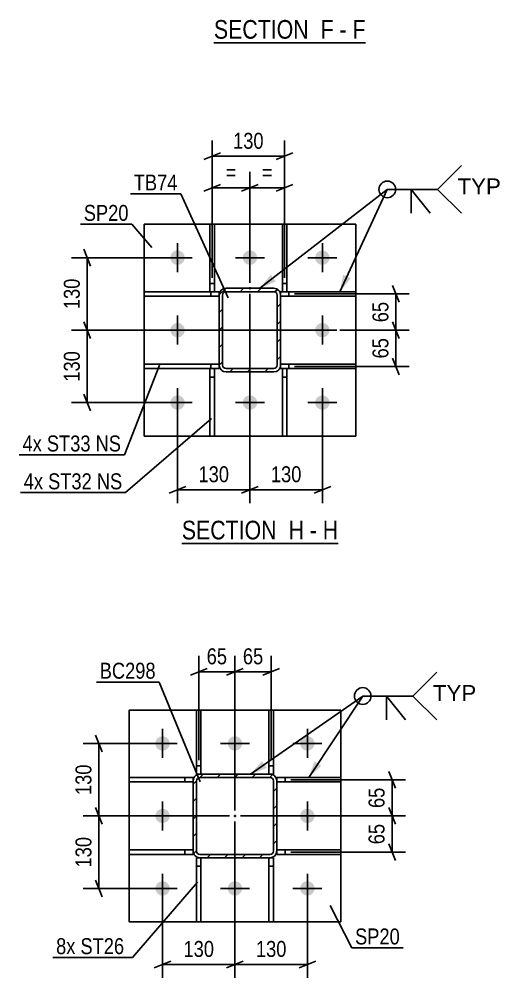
# Model space of a CAD drawing. Header units: millimetres. Extents: x -858 to 331, y -869 to -28.
# Drawn here: x -41.9 to 44.6, y -455.8 to -283.8 of the extents above; entities that cross this region are included whole.
import ezdxf

# ---------------------------------------------------------------- set-up
doc = ezdxf.new("R2010")
doc.units = ezdxf.units.MM
doc.linetypes.add('DXK_LINE_DOT2', pattern=[3.9198, 1.9599, -1.9599])
doc.linetypes.add('DXK_LINE_DOT3', pattern=[5.9187, 2.979, -0.9799, 0.9799, -0.9799])
doc.styles.add('Arial', font='ARIAL.TTF', dxfattribs={"height": 0.2})
doc.styles.add('Arial Narrow', font='ARIALN.TTF', dxfattribs={"height": 0.2})

# ---------------------------------------------------------------- blocks, each defined once
blk = doc.blocks.new('Unknown-570393797-18 - 10837')
at = {"color": 6, "linetype": 'Continuous'}
blk.add_line((-12.7, -377.89), (15.37, -377.89), dxfattribs=at)
at = {"color": 0, "linetype": 'Continuous'}
for points in [[(5.41, -377.14), (5.41, -373.64), (-12.7, -373.64), (-12.7, -377.14)], [(9.22, -377.14), (9.22, -373.64), (6.46, -373.64), (6.46, -377.14)], [(11.55, -377.14), (11.55, -373.64), (10.27, -373.64), (10.27, -377.14)], [(15.37, -377.14), (15.37, -373.64), (12.6, -373.64), (12.6, -377.14)]]:
    blk.add_wipeout(points, dxfattribs=at)
at = {"color": 7, "linetype": 'Continuous', "style": 'Arial Narrow'}
for s, p in [('SECTION ', (-12.7, -377.14)), ('H', (6.46, -377.14)), ('H', (12.6, -377.14)), ('-', (10.27, -377.14))]:
    blk.add_text(s, height=3.34, dxfattribs=at).set_placement(p)
blk = doc.blocks.new('Unknown-570393797-17 - 10438')
at = {"color": 6, "linetype": 'Continuous'}
blk.add_line((-6.94, -288.08), (20.27, -288.08), dxfattribs=at)
at = {"color": 0, "linetype": 'Continuous'}
for points in [[(11.16, -287.33), (11.16, -283.83), (-6.94, -283.83), (-6.94, -287.33)], [(14.56, -287.33), (14.56, -283.83), (12.21, -283.83), (12.21, -287.33)], [(16.88, -287.33), (16.88, -283.83), (15.61, -283.83), (15.61, -287.33)], [(20.27, -287.33), (20.27, -283.83), (17.93, -283.83), (17.93, -287.33)]]:
    blk.add_wipeout(points, dxfattribs=at)
at = {"color": 7, "linetype": 'Continuous', "style": 'Arial Narrow'}
for s, p in [('SECTION ', (-6.94, -287.33)), ('F', (12.21, -287.33)), ('F', (17.93, -287.33)), ('-', (15.61, -287.33))]:
    blk.add_text(s, height=3.34, dxfattribs=at).set_placement(p)
blk = doc.blocks.new('Bolt-570393797-10850 - 10837')
at = {"linetype": 'Continuous'}
for points in [[(-12.17, -326.61, -1), (-14.77, -326.61, -1)], [(0.83, -326.61, -1), (-1.77, -326.61, -1)], [(13.83, -326.61, -1), (11.23, -326.61, -1)], [(-12.17, -339.61, -1), (-14.77, -339.61, -1)], [(13.83, -339.61, -1), (11.23, -339.61, -1)], [(-12.17, -352.61, -1), (-14.77, -352.61, -1)], [(0.83, -352.61, -1), (-1.77, -352.61, -1)], [(13.83, -352.61, -1), (11.23, -352.61, -1)]]:
    blk.add_hatch(color=1, dxfattribs=at).paths.add_polyline_path(points)
at = {"color": 1, "linetype": 'Continuous'}
for p, q in [((-13.47, -324.01), (-13.47, -329.21)), ((-0.47, -324.01), (-0.47, -329.21)), ((12.53, -324.01), (12.53, -329.21)), ((-16.07, -326.61), (-10.87, -326.61)), ((-3.07, -326.61), (2.13, -326.61)), ((9.93, -326.61), (15.13, -326.61)), ((-13.47, -337.01), (-13.47, -342.21)), ((12.53, -337.01), (12.53, -342.21)), ((-16.07, -339.61), (-10.87, -339.61)), ((9.93, -339.61), (15.13, -339.61)), ((-13.47, -350.01), (-13.47, -355.21)), ((-0.47, -350.01), (-0.47, -355.21)), ((12.53, -350.01), (12.53, -355.21)), ((-16.07, -352.61), (-10.87, -352.61)), ((-3.07, -352.61), (2.13, -352.61)), ((9.93, -352.61), (15.13, -352.61))]:
    blk.add_line(p, q, dxfattribs=at)
blk = doc.blocks.new('Part-570393797-11049 - 10837')
at = {"color": 2, "linetype": 'Continuous'}
for p, q in [((-7.65, -358.61), (-7.65, -346.52)), ((-7.65, -346.52), (-6.85, -346.52)), ((-6.85, -346.52), (-6.85, -358.61)), ((-6.85, -358.61), (-7.65, -358.61))]:
    blk.add_line(p, q, dxfattribs=at)
at = {"color": 7, "linetype": 'DXK_LINE_DOT2'}
blk.add_line((-7.65, -348.02), (-6.85, -348.02), dxfattribs=at)
blk = doc.blocks.new('Part-570393797-11024 - 10837')
at = {"color": 2, "linetype": 'Continuous'}
for p, q in [((18.53, -345.71), (5.03, -345.71)), ((5.03, -346.51), (5.03, -345.91)), ((18.53, -346.51), (5.03, -346.51)), ((18.53, -345.71), (18.53, -346.51))]:
    blk.add_line(p, q, dxfattribs=at)
at = {"color": 7, "linetype": 'DXK_LINE_DOT2'}
for p, q in [((5.03, -345.91), (5.03, -345.71)), ((6.53, -346.51), (6.53, -345.71))]:
    blk.add_line(p, q, dxfattribs=at)
blk = doc.blocks.new('Part-570393797-11029 - 10837')
at = {"color": 2, "linetype": 'Continuous'}
for p, q in [((5.35, -332.71), (5.03, -332.71)), ((5.03, -333.31), (5.03, -332.71)), ((18.53, -333.51), (5.03, -333.51)), ((18.53, -332.71), (6.15, -332.71)), ((18.53, -332.71), (18.53, -333.51))]:
    blk.add_line(p, q, dxfattribs=at)
at = {"color": 7, "linetype": 'DXK_LINE_DOT2'}
for p, q in [((5.03, -333.51), (5.03, -333.31)), ((6.15, -332.71), (5.35, -332.71)), ((6.53, -333.51), (6.53, -332.71))]:
    blk.add_line(p, q, dxfattribs=at)
blk = doc.blocks.new('Part-570393797-11034 - 10837')
at = {"color": 2, "linetype": 'Continuous'}
for p, q in [((-19.47, -346.51), (-19.47, -345.71)), ((-19.47, -345.71), (-5.97, -345.71)), ((-5.97, -346.51), (-19.47, -346.51)), ((-5.97, -346.51), (-5.97, -345.91))]:
    blk.add_line(p, q, dxfattribs=at)
at = {"color": 7, "linetype": 'DXK_LINE_DOT2'}
for p, q in [((-7.47, -346.51), (-7.47, -345.71)), ((-5.97, -345.71), (-5.97, -345.91))]:
    blk.add_line(p, q, dxfattribs=at)
blk = doc.blocks.new('Part-570393797-11054 - 10837')
at = {"color": 2, "linetype": 'Continuous'}
for p, q in [((5.35, -332.72), (5.35, -320.61)), ((5.35, -320.61), (6.15, -320.61)), ((6.15, -320.61), (6.15, -332.72)), ((6.15, -332.72), (5.35, -332.72))]:
    blk.add_line(p, q, dxfattribs=at)
at = {"color": 7, "linetype": 'DXK_LINE_DOT2'}
blk.add_line((5.35, -331.22), (6.15, -331.22), dxfattribs=at)
blk = doc.blocks.new('Part-570393797-11067 - 10837')
at = {"color": 2, "linetype": 'Continuous'}
for p, q in [((-19.47, -333.51), (-19.47, -332.71)), ((-7.65, -332.71), (-19.47, -332.71)), ((-5.97, -333.51), (-19.47, -333.51)), ((-5.97, -332.71), (-6.85, -332.71)), ((-5.97, -333.31), (-5.97, -332.71))]:
    blk.add_line(p, q, dxfattribs=at)
at = {"color": 7, "linetype": 'DXK_LINE_DOT2'}
for p, q in [((-6.85, -332.71), (-7.65, -332.71)), ((-7.47, -333.51), (-7.47, -332.71)), ((-5.97, -333.51), (-5.97, -333.31))]:
    blk.add_line(p, q, dxfattribs=at)
blk = doc.blocks.new('Part-570393797-11059 - 10837')
at = {"color": 2, "linetype": 'Continuous'}
for p, q in [((-7.65, -332.72), (-7.65, -320.61)), ((-7.65, -320.61), (-6.85, -320.61)), ((-6.85, -320.61), (-6.85, -332.72)), ((-6.85, -332.72), (-7.65, -332.72))]:
    blk.add_line(p, q, dxfattribs=at)
at = {"color": 7, "linetype": 'DXK_LINE_DOT2'}
blk.add_line((-7.65, -331.22), (-6.85, -331.22), dxfattribs=at)
blk = doc.blocks.new('Part-570393797-11072 - 10837')
at = {"color": 2, "linetype": 'Continuous'}
for p, q in [((18.53, -320.61), (-19.47, -320.61)), ((-19.47, -320.61), (-19.47, -358.61)), ((18.53, -358.61), (18.53, -320.61)), ((-19.47, -358.61), (18.53, -358.61))]:
    blk.add_line(p, q, dxfattribs=at)
blk = doc.blocks.new('Part-570393797-11084 - 10837')
at = {"linetype": 'Continuous'}
h = blk.add_hatch(dxfattribs=at)
h.set_pattern_fill('', scale=0.7, style=0, pattern_type=0)
h.set_pattern_definition([(45, (-5.97, -333.307), (-1.57154, 1.57154), [])])
h.paths.add_polyline_path([(-5.88, -332.85), (-5.97, -333.31), (-5.97, -345.91), (-5.88, -346.37), (-5.62, -346.76), (-5.23, -347.02), (-4.77, -347.11), (3.83, -347.11), (4.29, -347.02), (4.68, -346.76), (4.94, -346.37), (5.03, -345.91), (5.03, -333.31), (4.94, -332.85), (4.68, -332.46), (4.29, -332.2), (3.83, -332.11), (-4.77, -332.11), (-5.23, -332.2), (-5.62, -332.46)])
h.paths.add_polyline_path([(-5, -332.75), (-4.77, -332.71), (3.83, -332.71), (4.06, -332.75), (4.25, -332.88), (4.38, -333.08), (4.43, -333.31), (4.43, -345.91), (4.38, -346.14), (4.25, -346.33), (4.06, -346.46), (3.83, -346.51), (-4.77, -346.51), (-5, -346.46), (-5.19, -346.33), (-5.32, -346.14), (-5.37, -345.91), (-5.37, -333.31), (-5.32, -333.08), (-5.19, -332.88)])
blk.add_hatch(color=30, dxfattribs=at).paths.add_polyline_path([(-0.47, -332.21, -1), (-0.47, -332.01, -1)])
at = {"color": 7, "linetype": 'DXK_LINE_DOT2'}
for p, q in [((-5.97, -333.31), (-5.88, -332.85)), ((-5.97, -345.91), (-5.97, -333.31)), ((-5.32, -333.08), (-5.37, -333.31)), ((-5.37, -345.91), (-5.37, -333.31)), ((-5.19, -332.88), (-5.32, -333.08)), ((-5.23, -332.2), (-4.77, -332.11)), ((-5, -332.75), (-5.19, -332.88)), ((-4.77, -332.71), (-5, -332.75)), ((-4.77, -332.11), (3.83, -332.11)), ((3.83, -332.71), (-4.77, -332.71)), ((3.83, -332.11), (4.29, -332.2)), ((4.06, -332.75), (3.83, -332.71)), ((4.25, -332.88), (4.06, -332.75)), ((4.38, -333.08), (4.25, -332.88)), ((4.43, -333.31), (4.38, -333.08)), ((4.43, -345.91), (4.43, -333.31)), ((4.94, -332.85), (5.03, -333.31)), ((5.03, -345.91), (5.03, -333.31)), ((-5.88, -346.37), (-5.97, -345.91)), ((-5.37, -345.91), (-5.32, -346.14)), ((-5.32, -346.14), (-5.19, -346.33)), ((-4.77, -347.11), (-5.23, -347.02)), ((-5.19, -346.33), (-5, -346.46)), ((-5, -346.46), (-4.77, -346.51)), ((-4.77, -346.51), (3.83, -346.51)), ((-4.77, -347.11), (3.83, -347.11)), ((3.83, -346.51), (4.06, -346.46)), ((4.29, -347.02), (3.83, -347.11)), ((4.06, -346.46), (4.25, -346.33)), ((4.25, -346.33), (4.38, -346.14)), ((4.38, -346.14), (4.43, -345.91)), ((5.03, -345.91), (4.94, -346.37))]:
    blk.add_line(p, q, dxfattribs=at)
at = {"color": 2, "linetype": 'Continuous'}
for p, q in [((-5.88, -332.85), (-5.97, -333.31)), ((-5.97, -345.91), (-5.97, -333.31)), ((-5.37, -333.31), (-5.32, -333.08)), ((-5.37, -345.91), (-5.37, -333.31)), ((-5.32, -333.08), (-5.19, -332.88)), ((-4.77, -332.11), (-5.23, -332.2)), ((-5.19, -332.88), (-5, -332.75)), ((-5, -332.75), (-4.77, -332.71)), ((-4.77, -332.11), (3.83, -332.11)), ((-4.77, -332.71), (3.83, -332.71)), ((4.29, -332.2), (3.83, -332.11)), ((3.83, -332.71), (4.06, -332.75)), ((4.06, -332.75), (4.25, -332.88)), ((4.25, -332.88), (4.38, -333.08)), ((4.38, -333.08), (4.43, -333.31)), ((4.43, -345.91), (4.43, -333.31)), ((5.03, -333.31), (4.94, -332.85)), ((5.03, -345.91), (5.03, -333.31)), ((-5.97, -345.91), (-5.88, -346.37)), ((-5.32, -346.14), (-5.37, -345.91)), ((-5.19, -346.33), (-5.32, -346.14)), ((-5.23, -347.02), (-4.77, -347.11)), ((-5, -346.46), (-5.19, -346.33)), ((-4.77, -346.51), (-5, -346.46)), ((-4.77, -346.51), (3.83, -346.51)), ((-4.77, -347.11), (3.83, -347.11)), ((4.06, -346.46), (3.83, -346.51)), ((3.83, -347.11), (4.29, -347.02)), ((4.25, -346.33), (4.06, -346.46)), ((4.38, -346.14), (4.25, -346.33)), ((4.43, -345.91), (4.38, -346.14)), ((4.94, -346.37), (5.03, -345.91))]:
    blk.add_line(p, q, dxfattribs=at)
at = {"color": 30, "linetype": 'DXK_LINE_DOT3'}
blk.add_line((-0.47, -332.11), (-0.47, -332.11), dxfattribs=at)
at = {"color": 30, "linetype": 'Continuous'}
blk.add_circle((-0.47, -332.11), 0.1, dxfattribs=at)
at = {"color": 7, "linetype": 'DXK_LINE_DOT2'}
for centre, start, end in [((-4.77, -333.31), 112.5, 157.5), ((3.83, -333.31), 22.5, 67.5), ((-4.77, -345.91), 202.5, 247.5), ((3.83, -345.91), 292.5, 337.5)]:
    blk.add_arc(centre, 1.2, start, end, dxfattribs=at)
at = {"color": 2, "linetype": 'Continuous'}
for centre, start, end in [((-4.77, -333.31), 112.5, 157.5), ((3.83, -333.31), 22.5, 67.5), ((-4.77, -345.91), 202.5, 247.5), ((3.83, -345.91), 292.5, 337.5)]:
    blk.add_arc(centre, 1.2, start, end, dxfattribs=at)
blk = doc.blocks.new('Part-570393797-11090 - 10837')
at = {"color": 2, "linetype": 'Continuous'}
for p, q in [((5.35, -358.61), (5.35, -346.52)), ((5.35, -346.52), (6.15, -346.52)), ((6.15, -346.52), (6.15, -358.61)), ((6.15, -358.61), (5.35, -358.61))]:
    blk.add_line(p, q, dxfattribs=at)
at = {"color": 7, "linetype": 'DXK_LINE_DOT2'}
blk.add_line((5.35, -348.02), (6.15, -348.02), dxfattribs=at)
blk = doc.blocks.new('Part-570393797-11586 - 11419')
at = {"color": 2, "linetype": 'Continuous'}
for p, q in [((2.94, -419.25), (2.94, -407.75)), ((2.94, -407.75), (3.74, -407.75)), ((3.74, -407.75), (3.74, -419.25)), ((3.74, -419.25), (3.14, -419.25))]:
    blk.add_line(p, q, dxfattribs=at)
at = {"color": 7, "linetype": 'DXK_LINE_DOT2'}
for p, q in [((2.94, -417.75), (3.74, -417.75)), ((3.14, -419.25), (2.94, -419.25))]:
    blk.add_line(p, q, dxfattribs=at)
blk = doc.blocks.new('Bolt-570393797-11579 - 11419')
at = {"linetype": 'Continuous'}
for points in [[(-17.46, -413.75, -1), (-14.86, -413.75, -1)], [(-4.46, -413.75, -1), (-1.86, -413.75, -1)], [(8.54, -413.75, -1), (11.14, -413.75, -1)], [(-17.46, -426.75, -1), (-14.86, -426.75, -1)], [(8.54, -426.75, -1), (11.14, -426.75, -1)], [(-17.46, -439.75, -1), (-14.86, -439.75, -1)], [(-4.46, -439.75, -1), (-1.86, -439.75, -1)], [(8.54, -439.75, -1), (11.14, -439.75, -1)]]:
    blk.add_hatch(color=1, dxfattribs=at).paths.add_polyline_path(points)
at = {"color": 1, "linetype": 'Continuous'}
for p, q in [((-16.16, -416.35), (-16.16, -411.15)), ((-3.16, -416.35), (-3.16, -411.15)), ((9.84, -416.35), (9.84, -411.15)), ((-18.76, -413.75), (-13.56, -413.75)), ((-5.76, -413.75), (-0.56, -413.75)), ((7.24, -413.75), (12.44, -413.75)), ((-16.16, -429.35), (-16.16, -424.15)), ((9.84, -429.35), (9.84, -424.15)), ((-18.76, -426.75), (-13.56, -426.75)), ((7.24, -426.75), (12.44, -426.75)), ((-16.16, -442.35), (-16.16, -437.15)), ((-3.16, -442.35), (-3.16, -437.15)), ((9.84, -442.35), (9.84, -437.15)), ((-18.76, -439.75), (-13.56, -439.75)), ((-5.76, -439.75), (-0.56, -439.75)), ((7.24, -439.75), (12.44, -439.75))]:
    blk.add_line(p, q, dxfattribs=at)
blk = doc.blocks.new('Part-570393797-11555 - 11419')
at = {"color": 2, "linetype": 'Continuous'}
for p, q in [((-10.06, -434.25), (-10.06, -445.75)), ((-9.46, -434.25), (-10.06, -434.25)), ((-9.26, -434.25), (-9.26, -445.75)), ((-9.26, -445.75), (-10.06, -445.75))]:
    blk.add_line(p, q, dxfattribs=at)
at = {"color": 7, "linetype": 'DXK_LINE_DOT2'}
for p, q in [((-9.26, -434.25), (-9.46, -434.25)), ((-10.06, -435.75), (-9.26, -435.75))]:
    blk.add_line(p, q, dxfattribs=at)
blk = doc.blocks.new('Part-570393797-11468 - 11419')
at = {"color": 2, "linetype": 'Continuous'}
for p, q in [((15.84, -419.85), (4.34, -419.85)), ((4.34, -419.85), (4.34, -420.45)), ((15.84, -420.65), (4.34, -420.65)), ((15.84, -419.85), (15.84, -420.65))]:
    blk.add_line(p, q, dxfattribs=at)
at = {"color": 7, "linetype": 'DXK_LINE_DOT2'}
for p, q in [((4.34, -420.45), (4.34, -420.65)), ((5.84, -420.65), (5.84, -419.85))]:
    blk.add_line(p, q, dxfattribs=at)
blk = doc.blocks.new('Part-570393797-11550 - 11419')
at = {"color": 2, "linetype": 'Continuous'}
for p, q in [((15.84, -432.85), (4.34, -432.85)), ((4.34, -433.05), (4.34, -433.65)), ((15.84, -432.85), (15.84, -433.65)), ((15.84, -433.65), (4.34, -433.65))]:
    blk.add_line(p, q, dxfattribs=at)
at = {"color": 7, "linetype": 'DXK_LINE_DOT2'}
for p, q in [((4.34, -432.85), (4.34, -433.05)), ((5.84, -433.65), (5.84, -432.85))]:
    blk.add_line(p, q, dxfattribs=at)
blk = doc.blocks.new('Part-570393797-11560 - 11419')
at = {"color": 2, "linetype": 'Continuous'}
for p, q in [((2.94, -434.25), (2.94, -445.75)), ((3.74, -434.25), (3.14, -434.25)), ((3.74, -434.25), (3.74, -445.75)), ((3.74, -445.75), (2.94, -445.75))]:
    blk.add_line(p, q, dxfattribs=at)
at = {"color": 7, "linetype": 'DXK_LINE_DOT2'}
for p, q in [((3.14, -434.25), (2.94, -434.25)), ((2.94, -435.75), (3.74, -435.75))]:
    blk.add_line(p, q, dxfattribs=at)
blk = doc.blocks.new('Part-570393797-11565 - 11419')
at = {"color": 2, "linetype": 'Continuous'}
for p, q in [((-10.06, -419.25), (-10.06, -407.75)), ((-10.06, -407.75), (-9.26, -407.75)), ((-9.26, -407.75), (-9.26, -419.25)), ((-9.46, -419.25), (-10.06, -419.25))]:
    blk.add_line(p, q, dxfattribs=at)
at = {"color": 7, "linetype": 'DXK_LINE_DOT2'}
for p, q in [((-10.06, -417.75), (-9.26, -417.75)), ((-9.26, -419.25), (-9.46, -419.25))]:
    blk.add_line(p, q, dxfattribs=at)
blk = doc.blocks.new('Part-570393797-11572 - 11419')
at = {"color": 2, "linetype": 'Continuous'}
for p, q in [((-22.16, -433.65), (-22.16, -432.85)), ((-22.16, -432.85), (-10.66, -432.85)), ((-10.66, -433.05), (-10.66, -433.65)), ((-22.16, -433.65), (-10.66, -433.65))]:
    blk.add_line(p, q, dxfattribs=at)
at = {"color": 7, "linetype": 'DXK_LINE_DOT2'}
for p, q in [((-12.16, -433.65), (-12.16, -432.85)), ((-10.66, -432.85), (-10.66, -433.05))]:
    blk.add_line(p, q, dxfattribs=at)
blk = doc.blocks.new('Part-570393797-11681 - 11419')
at = {"linetype": 'Continuous'}
h = blk.add_hatch(dxfattribs=at)
h.set_pattern_fill('', scale=0.7, style=0, pattern_type=0)
h.set_pattern_definition([(45, (-10.57, -433.5122), (-1.57154, 1.57154), [])])
h.paths.add_polyline_path([(-10.66, -433.05), (-10.57, -433.51), (-10.31, -433.9), (-9.92, -434.16), (-9.46, -434.25), (3.14, -434.25), (3.6, -434.16), (3.99, -433.9), (4.25, -433.51), (4.34, -433.05), (4.34, -420.45), (4.25, -419.99), (3.99, -419.6), (3.6, -419.34), (3.14, -419.25), (-9.46, -419.25), (-9.92, -419.34), (-10.31, -419.6), (-10.57, -419.99), (-10.66, -420.45)])
h.paths.add_polyline_path([(-10.06, -420.45), (-10.02, -420.22), (-9.89, -420.03), (-9.69, -419.9), (-9.46, -419.85), (3.14, -419.85), (3.37, -419.9), (3.56, -420.03), (3.69, -420.22), (3.74, -420.45), (3.74, -433.05), (3.69, -433.28), (3.56, -433.48), (3.37, -433.61), (3.14, -433.65), (-9.46, -433.65), (-9.69, -433.61), (-9.89, -433.48), (-10.02, -433.28), (-10.06, -433.05)])
blk.add_hatch(color=30, dxfattribs=at).paths.add_polyline_path([(-3.16, -426.85, -1), (-3.16, -426.65, -1)])
at = {"color": 7, "linetype": 'DXK_LINE_DOT2'}
for p, q in [((-9.92, -419.34), (-9.46, -419.25)), ((3.14, -419.25), (-9.46, -419.25)), ((3.14, -419.25), (3.6, -419.34)), ((-10.66, -420.45), (-10.57, -419.99)), ((-10.66, -420.45), (-10.66, -433.05)), ((-10.02, -420.22), (-10.06, -420.45)), ((-10.06, -433.05), (-10.06, -420.45)), ((-9.89, -420.03), (-10.02, -420.22)), ((-9.69, -419.9), (-9.89, -420.03)), ((-9.46, -419.85), (-9.69, -419.9)), ((-9.46, -419.85), (3.14, -419.85)), ((3.37, -419.9), (3.14, -419.85)), ((3.56, -420.03), (3.37, -419.9)), ((3.69, -420.22), (3.56, -420.03)), ((3.74, -420.45), (3.69, -420.22)), ((3.74, -433.05), (3.74, -420.45)), ((4.25, -419.99), (4.34, -420.45)), ((4.34, -420.45), (4.34, -433.05)), ((-10.57, -433.51), (-10.66, -433.05)), ((-10.06, -433.05), (-10.02, -433.28)), ((-10.02, -433.28), (-9.89, -433.48)), ((3.56, -433.48), (3.69, -433.28)), ((3.69, -433.28), (3.74, -433.05)), ((4.34, -433.05), (4.25, -433.51)), ((-9.46, -434.25), (-9.92, -434.16)), ((-9.89, -433.48), (-9.69, -433.61)), ((-9.69, -433.61), (-9.46, -433.65)), ((-9.46, -433.65), (3.14, -433.65)), ((3.14, -434.25), (-9.46, -434.25)), ((3.14, -433.65), (3.37, -433.61)), ((3.6, -434.16), (3.14, -434.25)), ((3.37, -433.61), (3.56, -433.48))]:
    blk.add_line(p, q, dxfattribs=at)
at = {"color": 2, "linetype": 'Continuous'}
for p, q in [((-9.46, -419.25), (-9.92, -419.34)), ((-9.46, -419.25), (3.14, -419.25)), ((3.6, -419.34), (3.14, -419.25)), ((-10.57, -419.99), (-10.66, -420.45)), ((-10.66, -433.05), (-10.66, -420.45)), ((-10.06, -420.45), (-10.02, -420.22)), ((-10.06, -433.05), (-10.06, -420.45)), ((-10.02, -420.22), (-9.89, -420.03)), ((-9.89, -420.03), (-9.69, -419.9)), ((-9.69, -419.9), (-9.46, -419.85)), ((-9.46, -419.85), (3.14, -419.85)), ((3.14, -419.85), (3.37, -419.9)), ((3.37, -419.9), (3.56, -420.03)), ((3.56, -420.03), (3.69, -420.22)), ((3.69, -420.22), (3.74, -420.45)), ((3.74, -433.05), (3.74, -420.45)), ((4.34, -420.45), (4.25, -419.99)), ((4.34, -433.05), (4.34, -420.45)), ((-10.66, -433.05), (-10.57, -433.51)), ((-10.02, -433.28), (-10.06, -433.05)), ((-9.89, -433.48), (-10.02, -433.28)), ((3.69, -433.28), (3.56, -433.48)), ((3.74, -433.05), (3.69, -433.28)), ((4.25, -433.51), (4.34, -433.05)), ((-9.92, -434.16), (-9.46, -434.25)), ((-9.69, -433.61), (-9.89, -433.48)), ((-9.46, -433.65), (-9.69, -433.61)), ((-9.46, -433.65), (3.14, -433.65)), ((-9.46, -434.25), (3.14, -434.25)), ((3.37, -433.61), (3.14, -433.65)), ((3.14, -434.25), (3.6, -434.16)), ((3.56, -433.48), (3.37, -433.61))]:
    blk.add_line(p, q, dxfattribs=at)
at = {"color": 7, "linetype": 'DXK_LINE_DOT3'}
blk.add_line((-3.16, -426.75), (-3.16, -426.75), dxfattribs=at)
at = {"color": 30, "linetype": 'DXK_LINE_DOT3'}
blk.add_line((-3.16, -426.75), (-3.16, -426.75), dxfattribs=at)
at = {"color": 30, "linetype": 'Continuous'}
blk.add_circle((-3.16, -426.75), 0.1, dxfattribs=at)
at = {"color": 7, "linetype": 'DXK_LINE_DOT2'}
for centre, start, end in [((-9.46, -420.45), 112.5, 157.5), ((3.14, -420.45), 22.5, 67.5), ((-9.46, -433.05), 202.5, 247.5), ((3.14, -433.05), 292.5, 337.5)]:
    blk.add_arc(centre, 1.2, start, end, dxfattribs=at)
at = {"color": 2, "linetype": 'Continuous'}
for centre, start, end in [((-9.46, -420.45), 112.5, 157.5), ((3.14, -420.45), 22.5, 67.5), ((-9.46, -433.05), 202.5, 247.5), ((3.14, -433.05), 292.5, 337.5)]:
    blk.add_arc(centre, 1.2, start, end, dxfattribs=at)
blk = doc.blocks.new('Part-570393797-11748 - 11419')
at = {"color": 2, "linetype": 'Continuous'}
for p, q in [((-22.16, -445.75), (-22.16, -407.75)), ((-22.16, -407.75), (15.84, -407.75)), ((15.84, -445.75), (15.84, -407.75)), ((-22.16, -445.75), (15.84, -445.75))]:
    blk.add_line(p, q, dxfattribs=at)
blk = doc.blocks.new('Part-570393797-11777 - 11419')
at = {"color": 2, "linetype": 'Continuous'}
for p, q in [((-22.16, -420.65), (-22.16, -419.85)), ((-22.16, -419.85), (-10.66, -419.85)), ((-22.16, -420.65), (-10.66, -420.65)), ((-10.66, -419.85), (-10.66, -420.45))]:
    blk.add_line(p, q, dxfattribs=at)
at = {"color": 7, "linetype": 'DXK_LINE_DOT2'}
for p, q in [((-12.16, -420.65), (-12.16, -419.85)), ((-10.66, -420.45), (-10.66, -420.65))]:
    blk.add_line(p, q, dxfattribs=at)
blk = doc.blocks.new('StraightDimension-570393797-11306 - 10837')
at = {"color": 7, "linetype": 'Continuous'}
for p, q in [((-29.07, -341.11), (-30.27, -338.11)), ((13.66, -339.61), (-32.52, -339.61)), ((-29.67, -352.61), (-29.67, -339.61)), ((-30.27, -351.11), (-29.07, -354.11)), ((-14.47, -352.61), (-32.52, -352.61))]:
    blk.add_line(p, q, dxfattribs=at)
at = {"color": 0}
blk.add_wipeout([(-30.42, -342.76), (-34.62, -342.76), (-34.62, -349.45), (-30.42, -349.45)], dxfattribs=at)
at = {"color": 3, "style": 'Arial Narrow'}
blk.add_text('130', height=2.863, rotation=90.0002, dxfattribs=at).set_placement((-31.02, -348.85))
blk = doc.blocks.new('StraightDimension-570393797-11260 - 10837')
at = {"color": 7, "linetype": 'Continuous'}
for p, q in [((-0.47, -333.11), (-0.47, -370.64)), ((12.53, -353.61), (12.53, -370.64)), ((1.03, -367.64), (-1.97, -368.84)), ((11.03, -368.84), (14.03, -367.64)), ((-0.47, -368.24), (12.53, -368.24))]:
    blk.add_line(p, q, dxfattribs=at)
at = {"color": 0}
blk.add_wipeout([(9.37, -367.49), (9.37, -363.29), (2.69, -363.29), (2.69, -367.49)], dxfattribs=at)
at = {"color": 3, "style": 'Arial Narrow'}
blk.add_text('130', height=2.863, dxfattribs=at).set_placement((3.29, -366.89))
blk = doc.blocks.new('StraightDimension-570393797-11224 - 10837')
at = {"color": 7, "linetype": 'Continuous'}
for p, q in [((25.13, -338.11), (26.33, -341.11)), ((15.66, -339.61), (28.13, -339.61)), ((25.73, -346.11), (25.73, -339.61)), ((26.33, -347.61), (25.13, -344.61)), ((7.53, -346.11), (28.13, -346.11))]:
    blk.add_line(p, q, dxfattribs=at)
at = {"color": 0}
blk.add_wipeout([(24.98, -340.43), (20.78, -340.43), (20.78, -345.29), (24.98, -345.29)], dxfattribs=at)
at = {"color": 3, "style": 'Arial Narrow'}
blk.add_text('65', height=2.863, rotation=90.0002, dxfattribs=at).set_placement((24.38, -344.69))
blk = doc.blocks.new('StraightDimension-570393797-11237 - 10837')
at = {"color": 7, "linetype": 'Continuous'}
for p, q in [((25.13, -331.61), (26.33, -334.61)), ((7.53, -333.11), (28.13, -333.11)), ((25.73, -339.61), (25.73, -333.11)), ((26.33, -341.11), (25.13, -338.11)), ((15.66, -339.61), (28.13, -339.61))]:
    blk.add_line(p, q, dxfattribs=at)
at = {"color": 0}
blk.add_wipeout([(24.98, -333.93), (20.78, -333.93), (20.78, -338.79), (24.98, -338.79)], dxfattribs=at)
at = {"color": 3, "style": 'Arial Narrow'}
blk.add_text('65', height=2.863, rotation=90.0002, dxfattribs=at).set_placement((24.38, -338.19))
blk = doc.blocks.new('StraightDimension-570393797-11250 - 10837')
at = {"color": 7, "linetype": 'Continuous'}
for p, q in [((-0.47, -333.11), (-0.47, -370.64)), ((-13.47, -353.61), (-13.47, -370.64)), ((-11.97, -367.64), (-14.97, -368.84)), ((-1.97, -368.84), (1.03, -367.64)), ((-13.47, -368.24), (-0.47, -368.24))]:
    blk.add_line(p, q, dxfattribs=at)
at = {"color": 0}
blk.add_wipeout([(-3.63, -367.49), (-3.63, -363.29), (-10.31, -363.29), (-10.31, -367.49)], dxfattribs=at)
at = {"color": 3, "style": 'Arial Narrow'}
blk.add_text('130', height=2.863, dxfattribs=at).set_placement((-9.71, -366.89))
blk = doc.blocks.new('StraightDimension-570393797-11271 - 10837')
at = {"color": 7, "linetype": 'Continuous'}
for p, q in [((-7.25, -330.22), (-7.25, -311.23)), ((-0.47, -331.11), (-0.47, -311.23)), ((-8.75, -314.68), (-5.75, -313.48)), ((-7.25, -314.08), (-0.47, -314.08)), ((1.03, -313.48), (-1.97, -314.68))]:
    blk.add_line(p, q, dxfattribs=at)
at = {"color": 0}
blk.add_wipeout([(-2.3, -313.33), (-2.3, -309.13), (-5.42, -309.13), (-5.42, -313.33)], dxfattribs=at)
at = {"color": 3, "style": 'Arial Narrow'}
blk.add_text('=', height=2.86, dxfattribs=at).set_placement((-4.82, -312.73))
blk = doc.blocks.new('StraightDimension-570393797-11278 - 10837')
at = {"color": 7, "linetype": 'Continuous'}
for p, q in [((-0.47, -331.11), (-0.47, -311.23)), ((5.75, -330.22), (5.75, -311.23)), ((-1.97, -314.68), (1.03, -313.48)), ((-0.47, -314.08), (5.75, -314.08)), ((7.25, -313.48), (4.25, -314.68))]:
    blk.add_line(p, q, dxfattribs=at)
at = {"color": 0}
blk.add_wipeout([(4.2, -313.33), (4.2, -309.13), (1.08, -309.13), (1.08, -313.33)], dxfattribs=at)
at = {"color": 3, "style": 'Arial Narrow'}
blk.add_text('=', height=2.86, dxfattribs=at).set_placement((1.68, -312.73))
blk = doc.blocks.new('StraightDimension-570393797-11285 - 10837')
at = {"color": 7, "linetype": 'Continuous'}
for p, q in [((-7.25, -330.22), (-7.25, -305.58)), ((5.75, -330.22), (5.75, -305.58)), ((-5.75, -307.83), (-8.75, -309.03)), ((-7.25, -308.43), (5.75, -308.43)), ((4.25, -309.03), (7.25, -307.83))]:
    blk.add_line(p, q, dxfattribs=at)
at = {"color": 0}
blk.add_wipeout([(2.59, -307.68), (2.59, -303.48), (-4.1, -303.48), (-4.1, -307.68)], dxfattribs=at)
at = {"color": 3, "style": 'Arial Narrow'}
blk.add_text('130', height=2.863, dxfattribs=at).set_placement((-3.5, -307.08))
blk = doc.blocks.new('StraightDimension-570393797-11290 - 10837')
at = {"color": 7, "linetype": 'Continuous'}
for p, q in [((-14.47, -326.61), (-32.52, -326.61)), ((-29.07, -328.11), (-30.27, -325.11)), ((-29.67, -339.61), (-29.67, -326.61)), ((-30.27, -338.11), (-29.07, -341.11)), ((13.66, -339.61), (-32.52, -339.61))]:
    blk.add_line(p, q, dxfattribs=at)
at = {"color": 0}
blk.add_wipeout([(-30.42, -329.76), (-34.62, -329.76), (-34.62, -336.45), (-30.42, -336.45)], dxfattribs=at)
at = {"color": 3, "style": 'Arial Narrow'}
blk.add_text('130', height=2.863, rotation=90.0002, dxfattribs=at).set_placement((-31.02, -335.85))
blk = doc.blocks.new('StraightDimension-570393797-11887 - 11419')
at = {"color": 7, "linetype": 'Continuous'}
for p, q in [((24.44, -425.25), (25.64, -428.25)), ((-2.16, -426.75), (27.44, -426.75)), ((25.04, -433.25), (25.04, -426.75)), ((6.84, -433.25), (27.44, -433.25)), ((25.64, -434.75), (24.44, -431.75))]:
    blk.add_line(p, q, dxfattribs=at)
at = {"color": 0}
blk.add_wipeout([(24.29, -427.57), (20.09, -427.57), (20.09, -432.43), (24.29, -432.43)], dxfattribs=at)
at = {"color": 3, "style": 'Arial Narrow'}
blk.add_text('65', height=2.863, rotation=90.0002, dxfattribs=at).set_placement((23.69, -431.83))
blk = doc.blocks.new('StraightDimension-570393797-11792 - 11419')
at = {"color": 7, "linetype": 'Continuous'}
for p, q in [((-26.98, -428.25), (-28.18, -425.25)), ((-4.16, -426.75), (-30.43, -426.75)), ((-27.58, -439.75), (-27.58, -426.75)), ((-28.18, -438.25), (-26.98, -441.25)), ((-17.16, -439.75), (-30.43, -439.75))]:
    blk.add_line(p, q, dxfattribs=at)
at = {"color": 0}
blk.add_wipeout([(-28.33, -429.91), (-32.53, -429.91), (-32.53, -436.6), (-28.33, -436.6)], dxfattribs=at)
at = {"color": 3, "style": 'Arial Narrow'}
blk.add_text('130', height=2.863, rotation=90.0002, dxfattribs=at).set_placement((-28.93, -436))
blk = doc.blocks.new('StraightDimension-570393797-11821 - 11419')
at = {"color": 7, "linetype": 'Continuous'}
for p, q in [((-3.16, -427.75), (-3.16, -455.79)), ((9.84, -440.75), (9.84, -455.79)), ((-1.66, -452.79), (-4.66, -453.99)), ((-3.16, -453.39), (9.84, -453.39)), ((8.34, -453.99), (11.34, -452.79))]:
    blk.add_line(p, q, dxfattribs=at)
at = {"color": 0}
blk.add_wipeout([(6.68, -452.64), (6.68, -448.44), (0, -448.44), (0, -452.64)], dxfattribs=at)
at = {"color": 3, "style": 'Arial Narrow'}
blk.add_text('130', height=2.863, dxfattribs=at).set_placement((0.6, -452.04))
blk = doc.blocks.new('StraightDimension-570393797-11806 - 11419')
at = {"color": 7, "linetype": 'Continuous'}
for p, q in [((-26.98, -415.25), (-28.18, -412.25)), ((-17.16, -413.75), (-30.43, -413.75)), ((-27.58, -426.75), (-27.58, -413.75)), ((-28.18, -425.25), (-26.98, -428.25)), ((-4.16, -426.75), (-30.43, -426.75))]:
    blk.add_line(p, q, dxfattribs=at)
at = {"color": 0}
blk.add_wipeout([(-28.33, -416.91), (-32.53, -416.91), (-32.53, -423.6), (-28.33, -423.6)], dxfattribs=at)
at = {"color": 3, "style": 'Arial Narrow'}
blk.add_text('130', height=2.863, rotation=90.0002, dxfattribs=at).set_placement((-28.93, -423))
blk = doc.blocks.new('StraightDimension-570393797-11835 - 11419')
at = {"color": 7, "linetype": 'Continuous'}
for p, q in [((-3.16, -427.75), (-3.16, -455.79)), ((-16.16, -440.75), (-16.16, -455.79)), ((-14.66, -452.79), (-17.66, -453.99)), ((-16.16, -453.39), (-3.16, -453.39)), ((-4.66, -453.99), (-1.66, -452.79))]:
    blk.add_line(p, q, dxfattribs=at)
at = {"color": 0}
blk.add_wipeout([(-6.32, -452.64), (-6.32, -448.44), (-13, -448.44), (-13, -452.64)], dxfattribs=at)
at = {"color": 3, "style": 'Arial Narrow'}
blk.add_text('130', height=2.863, dxfattribs=at).set_placement((-12.4, -452.04))
blk = doc.blocks.new('StraightDimension-570393797-11850 - 11419')
at = {"color": 7, "linetype": 'Continuous'}
for p, q in [((-9.66, -416.75), (-9.66, -398.05)), ((-3.16, -425.75), (-3.16, -398.05)), ((-11.16, -401.5), (-8.16, -400.3)), ((-1.66, -400.3), (-4.66, -401.5)), ((-9.66, -400.9), (-3.16, -400.9))]:
    blk.add_line(p, q, dxfattribs=at)
at = {"color": 0}
blk.add_wipeout([(-3.98, -400.15), (-3.98, -395.95), (-8.84, -395.95), (-8.84, -400.15)], dxfattribs=at)
at = {"color": 3, "style": 'Arial Narrow'}
blk.add_text('65', height=2.863, dxfattribs=at).set_placement((-8.24, -399.55))
blk = doc.blocks.new('StraightDimension-570393797-11863 - 11419')
at = {"color": 7, "linetype": 'Continuous'}
for p, q in [((-3.16, -425.75), (-3.16, -398.05)), ((3.34, -416.75), (3.34, -398.05)), ((-4.66, -401.5), (-1.66, -400.3)), ((4.84, -400.3), (1.84, -401.5)), ((-3.16, -400.9), (3.34, -400.9))]:
    blk.add_line(p, q, dxfattribs=at)
at = {"color": 0}
blk.add_wipeout([(2.52, -400.15), (2.52, -395.95), (-2.34, -395.95), (-2.34, -400.15)], dxfattribs=at)
at = {"color": 3, "style": 'Arial Narrow'}
blk.add_text('65', height=2.863, dxfattribs=at).set_placement((-1.74, -399.55))
blk = doc.blocks.new('StraightDimension-570393797-11877 - 11419')
at = {"color": 7, "linetype": 'Continuous'}
for p, q in [((24.44, -418.75), (25.64, -421.75)), ((6.84, -420.25), (27.44, -420.25)), ((25.04, -426.75), (25.04, -420.25)), ((25.64, -428.25), (24.44, -425.25)), ((-2.16, -426.75), (27.44, -426.75))]:
    blk.add_line(p, q, dxfattribs=at)
at = {"color": 0}
blk.add_wipeout([(24.29, -421.07), (20.09, -421.07), (20.09, -425.93), (24.29, -425.93)], dxfattribs=at)
at = {"color": 3, "style": 'Arial Narrow'}
blk.add_text('65', height=2.863, rotation=90.0002, dxfattribs=at).set_placement((23.69, -425.33))
blk = doc.blocks.new('Mark-570393797-11068 - 10837')
at = {"color": 0}
blk.add_wipeout([(-22.26, -320.01), (-22.26, -317.01), (-30.3, -317.01), (-30.3, -320.01)], dxfattribs=at)
blk.add_wipeout([(-22.26, -320.01), (-22.26, -317.01), (-30.3, -317.01), (-30.3, -320.01)], dxfattribs=at)
at = {"color": 30, "linetype": 'Continuous'}
for p in [(-30.9, -320.61), (-18.1, -324.79)]:
    blk.add_line(p, (-21.66, -320.61), dxfattribs=at)
at = {"color": 3, "style": 'Arial Narrow'}
blk.add_text('SP20', height=2.863, dxfattribs=at).set_placement((-30.3, -320.01))
blk = doc.blocks.new('Mark-570393797-11080 - 10837')
at = {"color": 0}
blk.add_wipeout([(-13.48, -314.56), (-13.48, -311.56), (-21.33, -311.56), (-21.33, -314.56)], dxfattribs=at)
blk.add_wipeout([(-13.48, -314.56), (-13.48, -311.56), (-21.33, -311.56), (-21.33, -314.56)], dxfattribs=at)
at = {"color": 30, "linetype": 'Continuous'}
for p in [(-21.93, -315.16), (-4.41, -333.8)]:
    blk.add_line(p, (-12.88, -315.16), dxfattribs=at)
at = {"color": 3, "style": 'Arial Narrow'}
blk.add_text('TB74', height=2.863, dxfattribs=at).set_placement((-21.33, -314.56))
blk = doc.blocks.new('WeldMark-570393797-11322 - 10837')
at = {"linetype": 'Continuous'}
for points in [[(4.16, -330.86), (1.33, -332.11), (3.24, -329.68)], [(17.62, -330.3), (15.68, -332.71), (16.26, -329.67)]]:
    blk.add_hatch(color=30, dxfattribs=at).paths.add_polyline_path(points)
at = {"color": 30, "linetype": 'Continuous'}
for p, q in [((1.33, -332.11), (24.19, -314.36)), ((15.68, -332.71), (24.19, -314.36)), ((24.19, -314.36), (33.19, -314.36))]:
    blk.add_line(p, q, dxfattribs=at)
at = {"color": 3, "linetype": 'Continuous'}
for q in [(31.91, -318.65), (28.48, -318.65)]:
    blk.add_line((28.48, -314.36), q, dxfattribs=at)
for start, end in [(90, 270), (270, 90)]:
    blk.add_arc((24.19, -314.36), 1.5, start, end, dxfattribs=at)
at = {"color": 0, "linetype": 'Continuous'}
blk.add_wipeout([(44.57, -315.26), (44.57, -312.26), (36.79, -312.26), (36.79, -315.26)], dxfattribs=at)
blk.add_wipeout([(44.57, -315.26), (44.57, -312.26), (36.79, -312.26), (36.79, -315.26)], dxfattribs=at)
at = {"color": 3, "linetype": 'Continuous'}
for q in [(37.48, -310.07), (37.48, -318.65)]:
    blk.add_line((33.19, -314.36), q, dxfattribs=at)
at = {"color": 3, "linetype": 'Continuous', "style": 'Arial'}
blk.add_text('TYP', height=2.865, dxfattribs=at).set_placement((36.79, -315.26))
blk = doc.blocks.new('MarkSet-570393797-11379 - 10837')
at = {"color": 0}
for points in [[(-37.61, -368.16), (-37.61, -365.16), (-41.08, -365.16), (-41.08, -368.16)], [(-28.86, -368.16), (-28.86, -365.16), (-36.71, -365.16), (-36.71, -368.16)], [(-23.39, -368.16), (-23.39, -365.16), (-27.96, -365.16), (-27.96, -368.16)]]:
    blk.add_wipeout(points, dxfattribs=at)
for points in [[(-37.61, -368.16), (-37.61, -365.16), (-41.08, -365.16), (-41.08, -368.16)], [(-28.86, -368.16), (-28.86, -365.16), (-36.71, -365.16), (-36.71, -368.16)], [(-23.39, -368.16), (-23.39, -365.16), (-27.96, -365.16), (-27.96, -368.16)]]:
    blk.add_wipeout(points, dxfattribs=at)
at = {"color": 30, "linetype": 'Continuous'}
for p in [(-7.39, -355.47), (-41.68, -368.76)]:
    blk.add_line(p, (-22.79, -368.76), dxfattribs=at)
at = {"color": 3, "style": 'Arial Narrow'}
for s, p in [('4x', (-41.08, -368.16)), ('ST32', (-36.71, -368.16)), ('NS', (-27.96, -368.16))]:
    blk.add_text(s, height=2.863, dxfattribs=at).set_placement(p)
blk = doc.blocks.new('MarkSet-570393797-11409 - 10837')
at = {"color": 0}
for points in [[(-37.83, -361.37), (-37.83, -358.37), (-41.3, -358.37), (-41.3, -361.37)], [(-29.08, -361.37), (-29.08, -358.37), (-36.93, -358.37), (-36.93, -361.37)], [(-23.61, -361.37), (-23.61, -358.37), (-28.18, -358.37), (-28.18, -361.37)]]:
    blk.add_wipeout(points, dxfattribs=at)
for points in [[(-37.83, -361.37), (-37.83, -358.37), (-41.3, -358.37), (-41.3, -361.37)], [(-29.08, -361.37), (-29.08, -358.37), (-36.93, -358.37), (-36.93, -361.37)], [(-23.61, -361.37), (-23.61, -358.37), (-28.18, -358.37), (-28.18, -361.37)]]:
    blk.add_wipeout(points, dxfattribs=at)
at = {"color": 30, "linetype": 'Continuous'}
for p in [(-16.73, -345.9), (-41.9, -361.97)]:
    blk.add_line(p, (-23.01, -361.97), dxfattribs=at)
at = {"color": 3, "style": 'Arial Narrow'}
for s, p in [('4x', (-41.3, -361.37)), ('ST33', (-36.93, -361.37)), ('NS', (-28.18, -361.37))]:
    blk.add_text(s, height=2.863, dxfattribs=at).set_placement(p)
blk = doc.blocks.new('WeldMark-570393797-11897 - 11419')
at = {"linetype": 'Continuous'}
for points in [[(2.53, -418.15), (-0.36, -419.25), (1.68, -416.92)], [(12.37, -417.77), (10.09, -419.85), (11.12, -416.94)]]:
    blk.add_hatch(color=30, dxfattribs=at).paths.add_polyline_path(points)
at = {"color": 30, "linetype": 'Continuous'}
for p, q in [((-0.36, -419.25), (19.77, -405.24)), ((10.09, -419.85), (19.77, -405.24)), ((19.77, -405.24), (28.77, -405.24))]:
    blk.add_line(p, q, dxfattribs=at)
at = {"color": 3, "linetype": 'Continuous'}
for q in [(27.48, -409.53), (24.05, -409.53)]:
    blk.add_line((24.05, -405.24), q, dxfattribs=at)
for start, end in [(90, 270), (270, 90)]:
    blk.add_arc((19.77, -405.24), 1.5, start, end, dxfattribs=at)
at = {"color": 0, "linetype": 'Continuous'}
blk.add_wipeout([(40.14, -406.14), (40.14, -403.14), (32.37, -403.14), (32.37, -406.14)], dxfattribs=at)
blk.add_wipeout([(40.14, -406.14), (40.14, -403.14), (32.37, -403.14), (32.37, -406.14)], dxfattribs=at)
at = {"color": 3, "linetype": 'Continuous'}
for q in [(33.05, -400.95), (33.05, -409.53)]:
    blk.add_line((28.77, -405.24), q, dxfattribs=at)
at = {"color": 3, "linetype": 'Continuous', "style": 'Arial'}
blk.add_text('TYP', height=2.865, dxfattribs=at).set_placement((32.37, -406.14))
blk = doc.blocks.new('Mark-570393797-11677 - 11419')
at = {"color": 0}
blk.add_wipeout([(-17.39, -402.13), (-17.39, -399.13), (-27.44, -399.13), (-27.44, -402.13)], dxfattribs=at)
blk.add_wipeout([(-17.39, -402.13), (-17.39, -399.13), (-27.44, -399.13), (-27.44, -402.13)], dxfattribs=at)
at = {"color": 30, "linetype": 'Continuous'}
for p in [(-28.04, -402.73), (-9.43, -420.64)]:
    blk.add_line(p, (-16.79, -402.73), dxfattribs=at)
at = {"color": 3, "style": 'Arial Narrow'}
blk.add_text('BC298', height=2.863, dxfattribs=at).set_placement((-27.44, -402.13))
blk = doc.blocks.new('Mark-570393797-11744 - 11419')
at = {"color": 0}
blk.add_wipeout([(26.44, -449.8), (26.44, -446.8), (18.4, -446.8), (18.4, -449.8)], dxfattribs=at)
blk.add_wipeout([(26.44, -449.8), (26.44, -446.8), (18.4, -446.8), (18.4, -449.8)], dxfattribs=at)
at = {"color": 30, "linetype": 'Continuous'}
for p, q in [((13.91, -442.84), (17.8, -450.4)), ((17.8, -450.4), (27.04, -450.4))]:
    blk.add_line(p, q, dxfattribs=at)
at = {"color": 3, "style": 'Arial Narrow'}
blk.add_text('SP20', height=2.863, dxfattribs=at).set_placement((18.4, -449.8))
blk = doc.blocks.new('MarkSet-570393797-11928 - 11419')
at = {"color": 30, "linetype": 'Continuous'}
blk.add_line((-9.86, -438.64), (-21.55, -452.14), dxfattribs=at)
at = {"color": 0}
for points in [[(-31.8, -451.54), (-31.8, -448.54), (-35.27, -448.54), (-35.27, -451.54)], [(-23.05, -451.54), (-23.05, -448.54), (-30.9, -448.54), (-30.9, -451.54)]]:
    blk.add_wipeout(points, dxfattribs=at)
for points in [[(-31.8, -451.54), (-31.8, -448.54), (-35.27, -448.54), (-35.27, -451.54)], [(-23.05, -451.54), (-23.05, -448.54), (-30.9, -448.54), (-30.9, -451.54)]]:
    blk.add_wipeout(points, dxfattribs=at)
at = {"color": 30, "linetype": 'Continuous'}
blk.add_line((-35.87, -452.14), (-21.55, -452.14), dxfattribs=at)
at = {"color": 3, "style": 'Arial Narrow'}
for s, p in [('8x', (-35.27, -451.54)), ('ST26', (-30.9, -451.54))]:
    blk.add_text(s, height=2.863, dxfattribs=at).set_placement(p)

msp = doc.modelspace()

# ---------------------------------------------------------------- block references
for name in ['Unknown-570393797-17 - 10438', 'Part-570393797-11072 - 10837', 'Part-570393797-11059 - 10837', 'Part-570393797-11054 - 10837', 'Bolt-570393797-10850 - 10837', 'Part-570393797-11067 - 10837', 'Part-570393797-11084 - 10837', 'Part-570393797-11029 - 10837', 'Part-570393797-11034 - 10837', 'Part-570393797-11049 - 10837', 'Part-570393797-11024 - 10837', 'Part-570393797-11090 - 10837', 'Unknown-570393797-18 - 10837', 'Part-570393797-11748 - 11419', 'Part-570393797-11565 - 11419', 'Part-570393797-11586 - 11419', 'Bolt-570393797-11579 - 11419', 'Part-570393797-11681 - 11419', 'Part-570393797-11777 - 11419', 'Part-570393797-11468 - 11419', 'Part-570393797-11572 - 11419', 'Part-570393797-11550 - 11419', 'Part-570393797-11555 - 11419', 'Part-570393797-11560 - 11419']:
    msp.add_blockref(name, (0, 0))

# ---------------------------------------------------------------- next in the draw order: block references
for name in ['StraightDimension-570393797-11271 - 10837', 'StraightDimension-570393797-11306 - 10837', 'StraightDimension-570393797-11792 - 11419', 'StraightDimension-570393797-11887 - 11419', 'Mark-570393797-11744 - 11419']:
    msp.add_blockref(name, (0, 0))

# ---------------------------------------------------------------- next in the draw order: block references
for name in ['StraightDimension-570393797-11260 - 10837', 'StraightDimension-570393797-11821 - 11419']:
    msp.add_blockref(name, (0, 0))

# ---------------------------------------------------------------- next in the draw order: block references
for name in ['StraightDimension-570393797-11250 - 10837', 'StraightDimension-570393797-11224 - 10837', 'StraightDimension-570393797-11806 - 11419']:
    msp.add_blockref(name, (0, 0))

# ---------------------------------------------------------------- next in the draw order: block references
for name in ['StraightDimension-570393797-11237 - 10837', 'MarkSet-570393797-11379 - 10837', 'StraightDimension-570393797-11850 - 11419', 'StraightDimension-570393797-11835 - 11419']:
    msp.add_blockref(name, (0, 0))

# ---------------------------------------------------------------- next in the draw order: block references
for name in ['StraightDimension-570393797-11278 - 10837', 'MarkSet-570393797-11409 - 10837', 'StraightDimension-570393797-11863 - 11419', 'Mark-570393797-11677 - 11419', 'MarkSet-570393797-11928 - 11419']:
    msp.add_blockref(name, (0, 0))

# ---------------------------------------------------------------- next in the draw order: block references
for name in ['StraightDimension-570393797-11285 - 10837', 'StraightDimension-570393797-11877 - 11419']:
    msp.add_blockref(name, (0, 0))

# ---------------------------------------------------------------- next in the draw order: block references
for name in ['StraightDimension-570393797-11290 - 10837', 'WeldMark-570393797-11897 - 11419']:
    msp.add_blockref(name, (0, 0))

# ---------------------------------------------------------------- next in the draw order: block references
for name in ['WeldMark-570393797-11322 - 10837', 'Mark-570393797-11068 - 10837']:
    msp.add_blockref(name, (0, 0))

# ---------------------------------------------------------------- next in the draw order: block references
msp.add_blockref('Mark-570393797-11080 - 10837', (0, 0))

doc.saveas('drawing.dxf')
